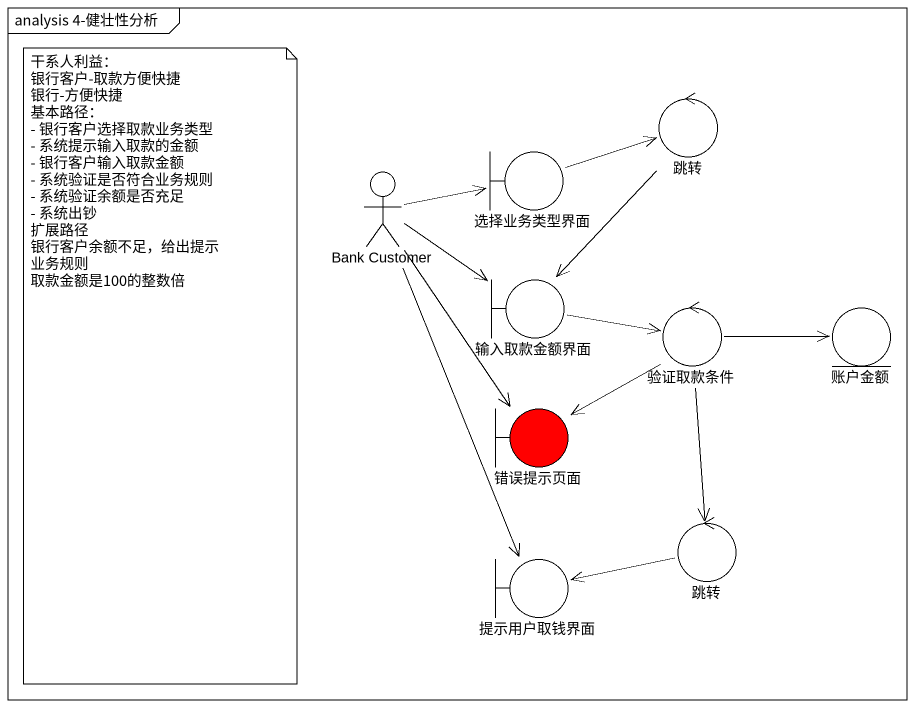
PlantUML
@startuml
mainframe analysis 4-健壮性分析
boundary 选择业务类型界面
control 跳转
actor "Bank Customer" as Bank_Customer
boundary 输入取款金额界面
control 验证取款条件
entity 账户金额
boundary 错误提示页面 #FF0000
boundary 提示用户取钱界面
control "跳转" as 跳转_2
选择业务类型界面 -right-> 跳转
跳转 --> 输入取款金额界面
Bank_Customer -right-> 选择业务类型界面
Bank_Customer -right-> 输入取款金额界面
Bank_Customer --> 错误提示页面
Bank_Customer --> 提示用户取钱界面
输入取款金额界面 -right-> 验证取款条件
验证取款条件 -right-> 账户金额
验证取款条件 --> 错误提示页面
验证取款条件 --> 跳转_2
跳转_2 -left-> 提示用户取钱界面
note as N1
  干系人利益：
  银行客户-取款方便快捷
  银行-方便快捷
  基本路径：
  - 银行客户选择取款业务类型
  - 系统提示输入取款的金额
  - 银行客户输入取款金额
  - 系统验证是否符合业务规则
  - 系统验证余额是否充足
  - 系统出钞
  扩展路径
  银行客户余额不足，给出提示
  业务规则
  取款金额是100的整数倍
end note
@enduml
